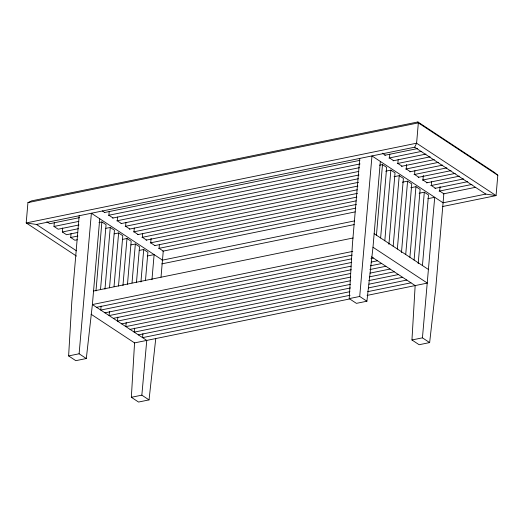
<?xml version="1.0" encoding="UTF-8"?>
<svg xmlns="http://www.w3.org/2000/svg" width="524" height="524" viewBox="0 0 524 524"><rect width="100%" height="100%" fill="white"/><g stroke="black" fill="none" stroke-linecap="round" stroke-linejoin="round"><path stroke-width="0.79" d="M99.743 218.757L92.388 304.555L86.309 358.527L75.816 360.676L68.618 355.927L71.827 301.529L79.183 215.737M155.746 338.635L149.039 399.897L138.546 402.046L131.347 397.297L134.557 342.899L91.065 314.217M380.345 161.444L372.99 247.236L366.911 301.215L356.412 303.357L349.213 298.615L352.423 244.217L359.778 158.418M440.055 186.505L439.669 191.024L443.848 193.782L435.719 288.606L429.641 342.585L419.141 344.726L411.949 339.978L415.159 285.58L371.542 256.819M442.348 206.574L496.058 195.603L497.8 175.278L494.564 172.52L417.897 121.954L31.564 200.869L27.942 202.624L26.2 222.942L76.458 256.085M79 224.96L58.164 229.217L53.985 226.46L54.326 222.471M77.749 232.44L66.528 234.732L62.349 231.975L62.69 227.986M77.297 239.756L74.893 240.247L70.714 237.49L71.054 233.508M95.977 290.931L101.892 221.934L98.938 222.536M100.51 289.634L106.077 224.691L101.892 221.934M101.099 306.088L100.752 310.07L351.525 258.849M109.208 211.48L108.887 215.246L113.066 218.004M104.97 289.143L110.256 227.449L105.822 228.353M109.503 287.84L114.442 230.206L110.256 227.449M109.464 311.603L109.116 315.586L351.08 266.159M117.573 216.995L117.252 220.761L121.43 223.519M114.029 286.543L118.621 232.964L114.186 233.868M118.49 286.052L122.806 235.721L118.621 232.964M117.828 317.118L117.481 321.101L350.628 273.476M125.937 222.51L125.616 226.276L129.795 229.034M122.95 285.56L126.985 238.479L122.55 239.383M127.483 284.263L131.17 241.237L126.985 238.479M126.192 322.633L125.845 326.616L350.183 280.792M134.301 228.025L133.98 231.791L138.159 234.549M132.009 282.96L135.349 243.994L130.915 244.898M136.469 282.469L139.535 246.752L135.349 243.994M134.55 328.148L134.21 332.131L350.53 287.945M142.666 233.54L142.338 237.307L146.523 240.064M140.93 281.984L143.714 249.509L139.279 250.42M145.462 280.681L147.899 252.267L143.714 249.509M142.914 333.664L142.574 337.646L350.084 295.261M151.095 238.309L150.702 242.822L154.888 245.579M151.96 279.705L154.115 254.612L147.251 256.013M159.394 244.577L159.067 248.337L163.252 251.094L161.019 277.124M376.442 235.243L382.494 164.615L379.533 165.217M380.621 238.001L386.673 167.372L382.494 164.615M389.804 154.167L389.483 157.927L393.668 160.685M384.806 240.758L390.858 170.13L385.684 171.191M388.913 244.328L395.037 172.887L390.858 170.13M398.168 159.682L397.847 163.442L402.032 166.2M393.17 246.273L399.223 175.645L394.048 176.706M397.349 249.031L403.401 178.402L399.223 175.645M406.598 164.444L406.211 168.957L410.397 171.715M401.463 252.601L407.587 181.16L402.412 182.221M405.714 254.546L411.766 183.924L407.587 181.16M414.897 170.713L414.576 174.472L418.755 177.23M409.892 257.304L415.951 186.682L410.777 187.736M414.078 260.061L420.13 189.439L415.951 186.682M423.327 175.475L422.94 179.987L427.119 182.745M418.191 263.631L424.316 192.197L419.141 193.251M422.442 265.576L428.494 194.954L424.316 192.197M431.625 181.743L431.304 185.509L435.483 188.267M86.309 358.527L79.111 353.785L91.379 213.242L162.479 260.127M149.039 399.897L141.847 395.155L146.759 340.41L92.388 304.555L352.776 251.369M366.911 301.215L359.713 296.466L371.981 155.929L443.075 202.808M429.641 342.585L422.442 337.836L434.71 197.293L427.853 198.694M443.311 202.762L485.774 194.09L496.058 195.603L416.6 143.203L26.2 222.942L36.484 224.455L414.681 147.205L416.6 143.203L418.342 122.878L417.897 121.954M27.942 202.624L418.342 122.878L497.8 175.278M79.451 217.643L49.8 223.702L46.813 221.731M104.289 212.567L359.896 160.357M384.734 155.287L417.582 148.574M53.985 226.46L78.823 221.383M108.468 215.325L360.067 163.933M388.913 158.045L421.768 151.331M112.653 218.089L359.444 167.673M393.098 160.803L425.947 154.089M62.349 231.975L78.377 228.7M116.832 220.846L358.816 171.413M397.277 163.56L430.132 156.846M121.018 223.604L358.992 174.99M401.463 166.318L434.311 159.604M70.714 237.49L77.925 236.016M125.197 226.361L358.37 178.73M405.642 169.075L438.496 162.361M129.382 229.119L358.547 182.306M409.827 171.833L442.675 165.119M133.561 231.877L357.918 186.046M414.006 174.59L446.861 167.883M137.747 234.634L357.296 189.786M418.191 177.348L451.04 170.641M141.925 237.392L357.466 193.363M422.37 180.105L455.225 173.398M146.111 240.149L356.844 197.103M426.556 182.863L459.404 176.156M150.29 242.907L356.215 200.843M430.735 185.62L463.589 178.913M154.475 245.664L356.392 204.419M434.92 188.378L467.768 181.671M158.654 248.422L355.77 208.159M439.099 191.136L471.954 184.428M162.84 251.179L355.141 211.899M443.284 193.893L475.334 187.35M162.067 260.212L354.368 220.932M161.772 263.88L354.165 224.586M93.554 291.01L353.137 237.981M96.573 307.313L352.154 255.109M104.938 312.828L351.702 262.426M370.933 258.496L373.337 258.005M371.11 262.072L377.516 260.762M113.302 318.343L351.257 269.736M370.481 265.812L381.701 263.52M369.859 269.552L385.88 266.277M121.666 323.858L350.805 277.052M370.036 273.128L390.066 269.035M369.407 276.868L394.245 271.792M130.031 329.373L350.36 284.368M368.785 280.609L398.43 274.55M368.962 284.185L402.609 277.307M138.395 334.888L349.908 291.685M368.333 287.925L406.794 280.065M367.71 291.665L410.973 282.822M68.618 355.927L79.111 353.785M349.213 298.615L359.713 296.466M134.557 342.899L349.462 299.001M367.088 295.405L427.355 283.091L372.99 247.236M131.347 397.297L141.847 395.155M411.949 339.978L422.442 337.836M414.681 147.205L485.774 194.09M382.317 153.198L385.304 155.169M374.149 233.691L428.521 269.546M102.311 210.91L104.702 212.489M36.484 224.455L76.432 250.799"/></g></svg>
